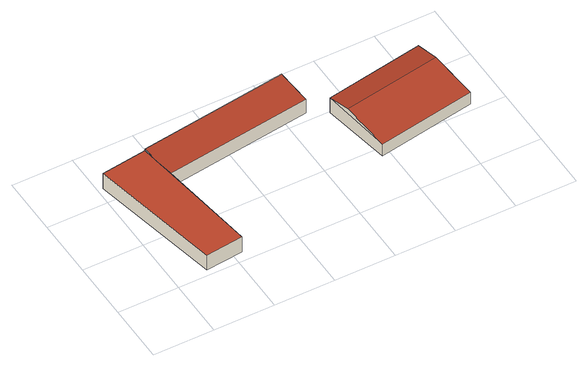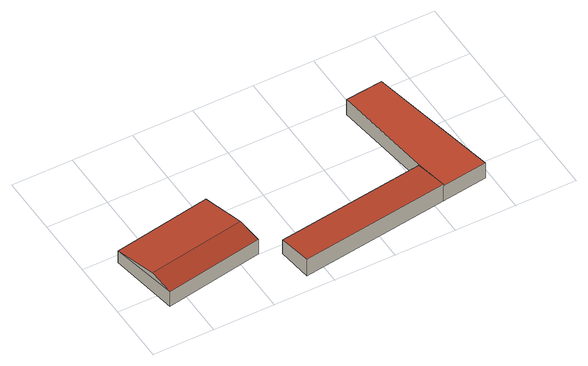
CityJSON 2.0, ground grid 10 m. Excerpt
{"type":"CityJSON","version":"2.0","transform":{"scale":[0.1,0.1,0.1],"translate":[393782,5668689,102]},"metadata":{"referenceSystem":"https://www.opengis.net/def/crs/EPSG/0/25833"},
"CityObjects":{
"building1":{"type":"Building","attributes":{"Gemeindeschluessel":14627140,"Geometrietyp2DReferenz":"3000","function":"31001_9998","roofType":"9999"},"children":["building1-1","building1-2"]},
"building1-1":{"type":"BuildingPart","attributes":{"Dachtyp_tdc":"tdcPolyFlatRoof","Dachneigung":0,"QualitaetDacherkennung":75,"Geometrietyp2DReferenz":"3000","roofType":"1000","measuredHeight":3.01},"parents":["building1"],"geometry":[{"type":"MultiSurface","lod":"2","boundaries":[[[0,1,2,3]],[[1,4,5,2]],[[4,6,7,5]],[[8,0,3,9,10]],[[8,11,6,4,1,0]],[[3,2,5,7,9]],[[10,11,8]],[[9,7,6,11,10]]],"semantics":{"surfaces":[{"type":"WallSurface"},{"type":"RoofSurface"},{"type":"GroundSurface"},{"type":"ClosureSurface"}],"values":[0,0,0,0,1,2,0,3]}}]},
"building1-2":{"type":"BuildingPart","attributes":{"Dachtyp_tdc":"tdcPolyFlatRoof","Dachneigung":6.56,"QualitaetDacherkennung":89,"Geometrietyp2DReferenz":"3000","roofType":"2100","measuredHeight":3.36},"parents":["building1"],"geometry":[{"type":"MultiSurface","lod":"2","boundaries":[[[12,13,14,15]],[[13,10,9,14]],[[16,12,15,7,6]],[[16,11,10,13,12]],[[15,14,9,7]],[[6,11,16]],[[7,9,10,11,6]]],"semantics":{"surfaces":[{"type":"WallSurface"},{"type":"RoofSurface"},{"type":"GroundSurface"},{"type":"ClosureSurface"}],"values":[0,0,0,1,2,0,3]}}]},
"building2":{"type":"Building","attributes":{"Dachtyp_tdc":"tdcGableRoof","Gemeindeschluessel":14627140,"Dachneigung":10.06,"QualitaetDacherkennung":93,"Geometrietyp2DReferenz":"3000","function":"31001_9998","roofType":"3100","measuredHeight":3.64},"geometry":[{"type":"MultiSurface","lod":"2","boundaries":[[[17,18,19,20]],[[18,21,22,19]],[[21,23,24,22]],[[23,17,20,24]],[[21,18,25]],[[17,23,26]],[[18,17,26,25]],[[23,21,25,26]],[[20,19,22,24]]],"semantics":{"surfaces":[{"type":"WallSurface"},{"type":"RoofSurface"},{"type":"GroundSurface"}],"values":[0,0,0,0,0,0,1,1,2]}}]}
},
"vertices":[
[115,17,37],[53,10,37],[53,10,7],[115,17,7],[9,229,37],[9,229,7],[84,239,37],[84,239,7],[92,182,37],[92,182,7],[92,182,34],[88,209,37],
[330,272,40],[337,215,34],[337,215,7],[330,272,7],[84,239,40],
[367,199,36],[530,227,36],[530,227,7],[367,199,7],[549,112,30],[549,112,7],[387,84,30],[387,84,7],[536,187,43],[374,160,43]
]}
